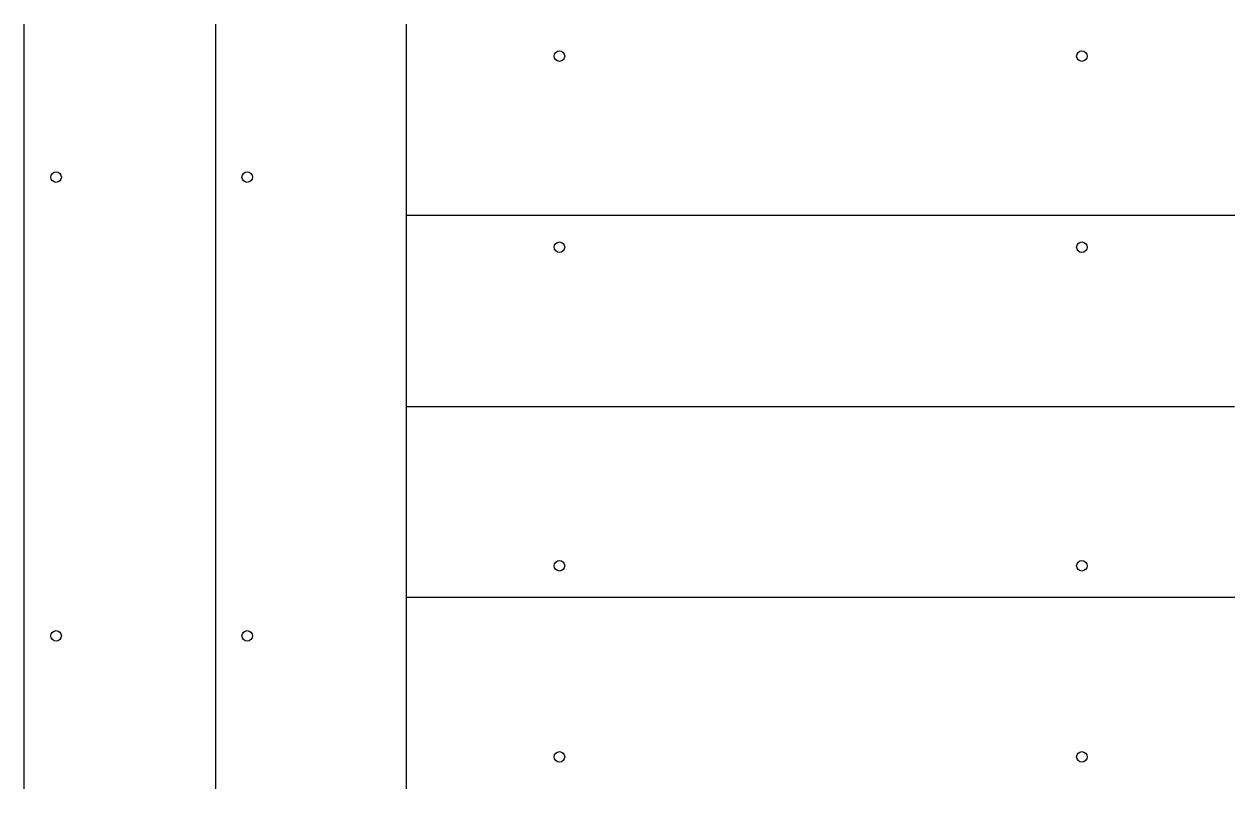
# Model space of a CAD drawing. Header units: millimetres. Extents: x -178 to 305, y -152 to 152.
import ezdxf

# ---------------------------------------------------------------- set-up
doc = ezdxf.new("R2010")
doc.units = ezdxf.units.MM
doc.layers.get('0').update_dxf_attribs({"linetype": 'CONTINUOUS'})

msp = doc.modelspace()

# ---------------------------------------------------------------- linework, layer by layer
for p, q in [((-177.8, -152.4), (-177.8, 152.4)), ((-101.6, 152.4), (-101.6, -152.4)), ((-25.4, -152.4), (-25.4, 152.4)), ((304.8, 76.2), (-25.4, 76.2)), ((-25.4, 0), (304.66, 0)), ((304.8, -76.2), (-25.4, -76.2))]:
    msp.add_line(p, q)
for centre in [(35.56, 139.7), (243.84, 139.7), (-165.1, 91.44), (-88.9, 91.44), (35.56, 63.5), (243.84, 63.5), (35.56, -63.5), (243.84, -63.5), (-165.1, -91.44), (-88.9, -91.44), (35.56, -139.7), (243.84, -139.7)]:
    msp.add_circle(centre, 2.1)

doc.saveas('drawing.dxf')
